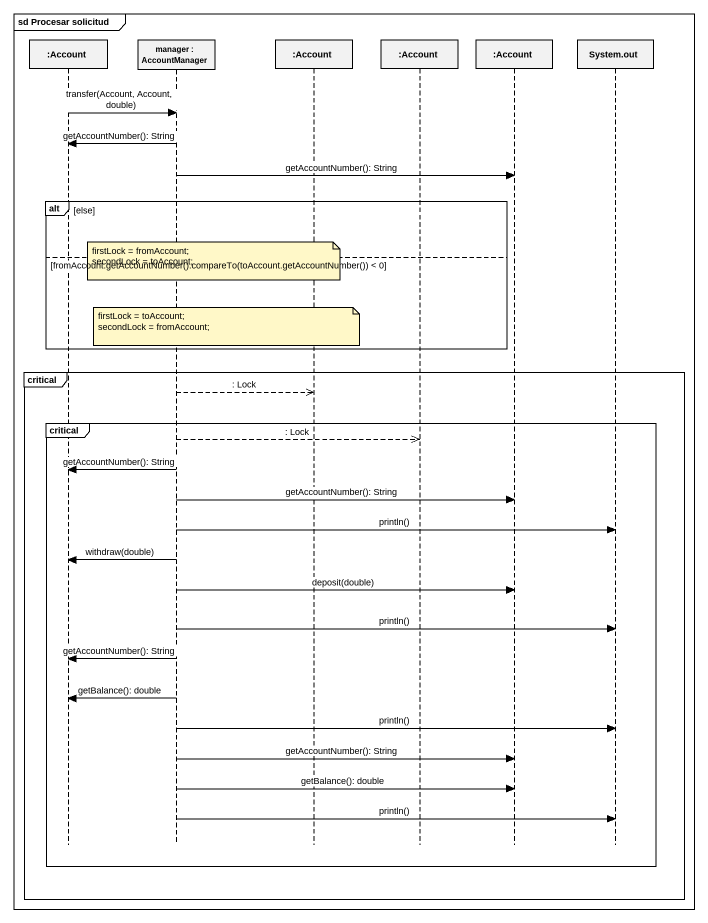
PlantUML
@startuml
mainframe sd Procesar solicitud
hide footbox
participant ":Account" as Account
participant "manager : AccountManager" as manager
participant ":Account" as Account_2
participant ":Account" as Account_3
participant ":Account" as Account_4
participant "System.out" as System_out

Account -> manager : transfer(Account, Account, double)
manager -> Account : getAccountNumber(): String
manager -> Account_4 : getAccountNumber(): String
alt else
else fromAccount.getAccountNumber().compareTo(toAccount.getAccountNumber()) < 0
  note over manager
    firstLock = fromAccount;
    secondLock = toAccount;
  end note
  note over manager
    firstLock = toAccount;
    secondLock = fromAccount;
  end note
end
critical
  manager -->> Account_2 : : Lock
  critical
    manager -->> Account_3 : : Lock
    manager -> Account : getAccountNumber(): String
    manager -> Account_4 : getAccountNumber(): String
    manager -> System_out : println()
    manager -> Account : withdraw(double)
    manager -> Account_4 : deposit(double)
    manager -> System_out : println()
    manager -> Account : getAccountNumber(): String
    manager -> Account : getBalance(): double
    manager -> System_out : println()
    manager -> Account_4 : getAccountNumber(): String
    manager -> Account_4 : getBalance(): double
    manager -> System_out : println()
  end
end
@enduml
